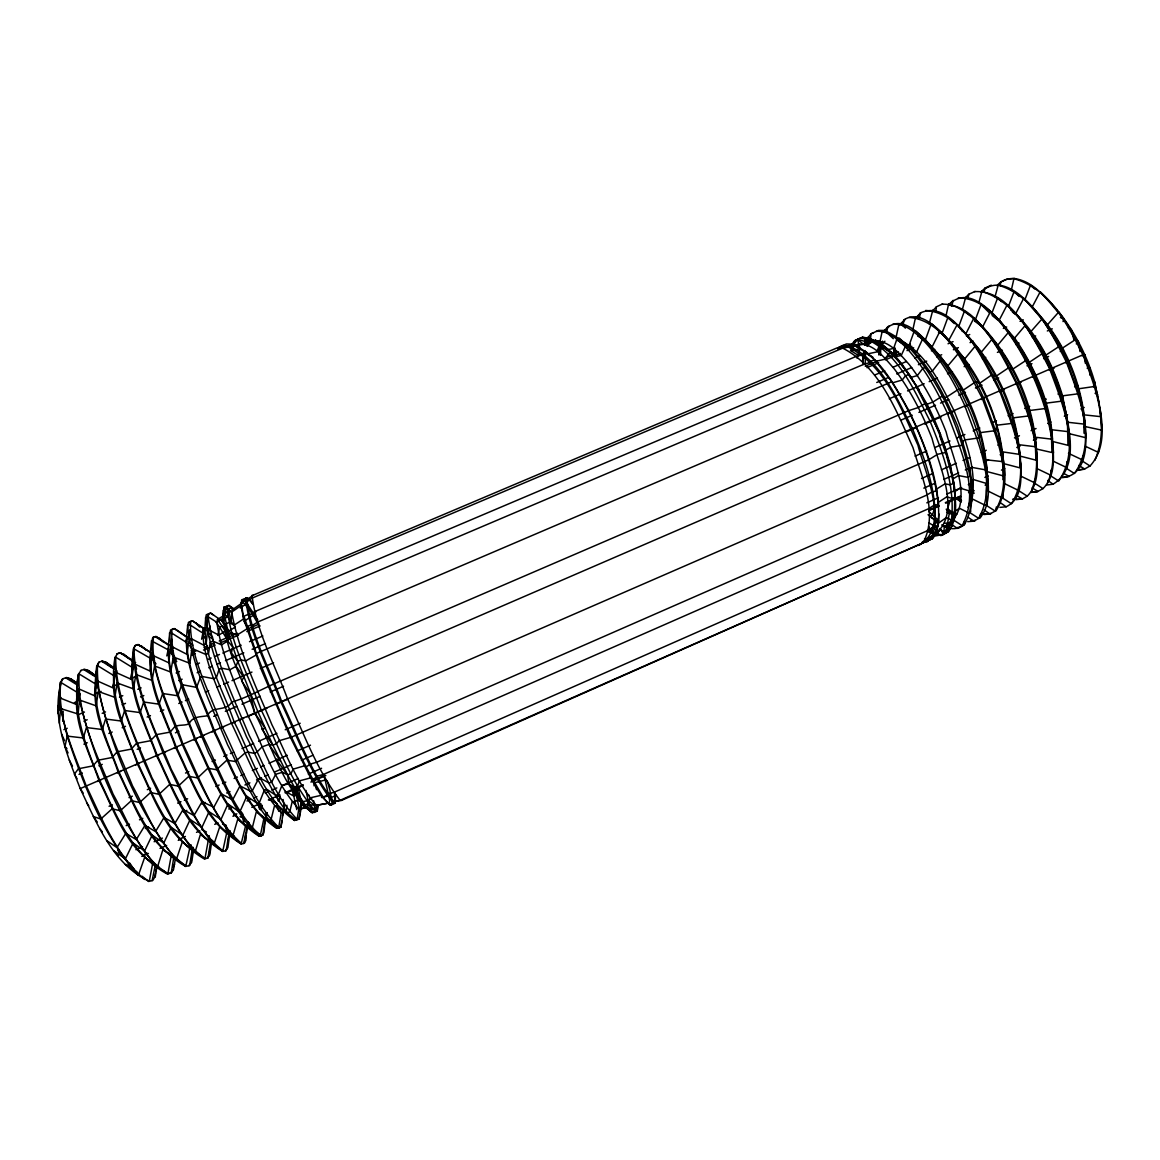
<?xml version="1.0" encoding="UTF-8"?>
<svg xmlns="http://www.w3.org/2000/svg" width="1160" height="1160" viewBox="0 0 1160 1160"><rect width="100%" height="100%" fill="white"/><g stroke="black" fill="none" stroke-linecap="round" stroke-linejoin="round"><path stroke-width="1.5" d="M170.65 629.808C161.544 667.696 182.99 704.077 195.271 738.731C212.425 773.14 224.764 814.523 258.985 836.128L262.696 835.229L263.987 832.372L265.234 820.163M1004.27 474.179C1002.892 422.211 980.331 369.025 941.905 333.688L938.455 332.195M1019.799 466.857L1020.524 456.199L1037.257 460.491C1035.851 423.835 1024.135 388.078 1005.169 356.801C988.914 336.095 971.949 303.5 941.978 304.181M1020.409 466.566C1019.698 415.425 997.44 363.007 959.726 328.236M156.585 866.911L155.251 877.119M924.534 538.733L928.13 538.544C965.7 519.854 939.383 467.741 932.089 438.582C922.403 413.757 910.223 389.731 893.968 368.517C884.616 358.048 874.147 343.592 858.588 343.954L853.963 346.13L842.682 348.145L836.998 347.927L253.417 595.095L248.298 598.633L247.051 597.777L243.223 599.401L242.948 602.374L233.74 608.768L228.926 605.447L224.011 607.231C220.327 644.337 243.469 678.6 254.678 712.805C272.339 746.286 282.271 787.567 312.185 812.638L317.231 811.13L317.68 805.243M862.996 364.53L863.765 350.581M996.28 507.022L996.222 510.516L989.93 513.996L983.825 514.533M980.417 514.17L980.36 517.534L973.631 521.188L967.687 521.652M865.23 363.573L865.433 353.133L863.185 354.09L862.59 361.702L865.128 350.537M1035.894 459.273L1035.053 437.189L1052.41 439.234C1049.524 407.551 1038.098 377.058 1021.771 349.899C1005.894 328.628 987.827 297.989 958.261 297.902M1036.504 458.983C1036.808 406.247 1011.897 354.09 973.907 318.014L966.005 333.514L961.611 330.6M964.511 521.043L964.438 524.566C958.102 530.048 948.735 529.859 942.036 525.117M267.25 812.638L266.075 817.916L279.009 828.022L280.923 827.167L282.01 820.976M266.481 815.857L266.568 812.913M171.926 639.32L170.578 646.424L173.478 647.875L155.918 636.376L152.772 637.449C142.984 675.323 163.676 712.254 176.233 746.982C193.155 781.695 206.509 822.672 241.106 843.958L244.426 843.247L245.92 840.304L246.268 834.982M878.917 354.308L879.759 343.795M1051.931 451.718L1051.293 429.708L1068.737 431.709C1065.648 400.272 1054.759 369.895 1038.302 343.026C1022.337 322.349 1004.661 289.782 974.487 291.653M880.527 355.351L880.817 346.608L879.135 347.318L878.743 352.742M1052.7 446.266C1052.54 407.435 1036.46 369.953 1014.797 338.299C1000.543 323.046 973.153 281.459 949.083 304.312M1067.925 444.178L1067.49 422.24L1085.006 424.197C1080.888 386.004 1066.417 348.696 1042.188 318.754C1029.486 301.948 1002.544 271.614 981.07 291.943M1068.752 438.741L1068.955 433.608L1085.89 437.74C1085.006 389.774 1066.46 341.142 1032.037 307.284L1040.245 291.74C1065.982 315.998 1084.672 347.449 1094.504 381.379C1099.709 408.175 1110.874 443.149 1090.037 465.972L1081.439 460.476M1089.791 375.013L1090.124 367.908L1087.152 368.227M1084.034 433.245L1083.629 414.801L1101.217 416.701L1099.651 407.015L1102 430.2L1084.397 426.401C1088.007 444.642 1086.093 476.252 1061.908 477.615M1084.731 431.245L1085.006 426.126M77.836 689.808C71.558 720.65 89.233 751.753 98.934 780.462C113.665 809.071 124.671 844.828 152.728 863.069L149.292 881.208C112.825 864.577 96.57 822.658 80.214 788.597C67.048 754.623 49.938 715.198 62.35 678.991L66.424 677.498L70.775 678.817L77.807 683.733M58.131 713.762L60.059 682.718L63.046 678.673M837.998 349.102L838.187 347.71L842.856 345.448L854.166 345.999L869.898 343.142L874.51 341.025C889.662 340.518 900.087 354.38 909.237 364.559C925.028 384.888 936.816 408.015 946.125 431.94C952.853 459.287 977.082 507.688 944.269 526.698L943.79 534.383L935.264 535.963M921.736 543.025L927.942 541.372L928.13 538.544L940.803 529.815L945.574 532.889L948.488 531.613C959.624 516.548 954.723 496.103 953.114 478.848C948.271 452.835 938.918 427.851 927.101 404.231C912.064 379.74 894.244 341.417 862.431 337.168L854.673 340.736L850.976 345.375L853.847 344.157L857.573 339.503L868.173 342.185L880.077 341.171L882.18 331.426L884.529 330.44C922.417 347.942 942.268 389.76 957.783 426.416C967.15 456.88 981.07 494.566 964.438 524.566L957.29 528.409L949.46 522.885L944.182 523.305M245.34 838.81L245.587 835.258M880.817 346.608L893.577 353.481L894.505 348.493M299.86 813.102L299.106 819.148L294.495 820.454C262 797.486 251.735 755.522 234.102 721.853C222.517 687.401 199.578 652.37 206.277 614.742L210.743 613.147L221.734 620.716L232.696 636.086M213.643 615.148L210.743 613.147L208.873 613.64L208.104 616.728L205.494 617.83C211.25 659.518 230.594 698.073 246.456 736.658C261.087 765.02 271.832 797.369 294.495 820.454L297.076 819.308L298.83 809.042L307.632 807.534L314.041 812.551L314.781 809.941L307.632 807.534L298.83 809.042C275.065 782.623 263.421 747.33 248.037 715.72C236.103 685.284 221.4 654.979 216.876 622.326L222.778 618.251L223.416 610.247L226.693 608.855L231.695 612.088C238.728 651.5 256.751 688.054 271.947 724.797C285.664 751.999 296.046 782.275 316.39 805.33L329.121 802.995L331.485 804.837L335.298 803.155L334.428 792.236M59.334 723.129L60.552 708.542L59.117 697.624L76.792 704.613L77.502 680.456L78.416 674.279L81.215 670.321M133.356 663.404L131.312 666.826L115.696 657.183C115.681 699.524 136.271 739.007 151.829 777.49C167.141 805.315 178.147 839.753 204.943 858.632L208.235 840.609L211.482 839.985L214.295 842.174M938.904 513.88C938.179 522.406 938.614 531.846 932.481 538.675L341.635 800.356L333.935 801.618C310.401 771.937 297.714 734.976 281.488 701.032C269.091 667.624 250.749 634.665 246.862 598.98L248.298 598.633M279.009 828.022L276.762 828.284C243.005 806.316 231.637 764.585 214.281 730.495C202.261 695.913 180.119 660.112 188.486 622.267L192.502 620.861L204.479 629.097L202.754 629.691C202.884 662.288 220.632 692.781 231.362 723.042C246.311 753.492 257.491 787.93 281.242 812.768L283.2 812.682L280.923 827.167L278.704 827.428C251.401 799.98 238.96 760.859 222.053 726.667C210.134 692.621 189.732 658.097 190.429 621.441L192.502 620.861L207.132 630.736L209.539 629.082L206.886 627.415L208.176 614.22M188.979 637.957L191.719 639.479L188.311 638.261L189.776 629.808M190.269 624.921L190.588 621.673M882.542 341.142L878.903 355.032M866.534 345.622L867.26 338.488L871.116 333.775L878.454 330.397L884.529 330.44L893.302 338.691M928 531.846L931.045 532.803L936.395 532.469L940.89 535.644L945.574 532.889L949.127 527.698L951.446 520.115L954.419 518.81L954.81 491.579L960.059 488.128L969.194 490.897L971.601 489.839L969.586 468.712L971.761 467.364L984.709 469.713L986.508 468.915C982.824 427.721 964.511 388.31 939.731 355.54C926.884 342.214 902.437 308.139 883.499 331.615M938.629 530.135L938.121 534.702L943.79 534.383L948.488 531.613L948.663 524.044C953.07 517.969 956.101 510.255 955.159 502.7M209.539 629.082L209.931 625.878M1000.283 285.577L1000.732 282.01L1006.822 279.197L1014.551 278.501C1037.083 282.156 1049.278 303.383 1063.822 318.608L1063.053 321.581M968.18 297.961L968.629 294.379L975.111 291.406M984.26 291.769L984.695 288.188L991.292 285.171M935.685 312.214L936.381 306.82L942.601 303.935M951.853 305.979L953.143 300.353L949.692 304.079M903.205 325.119L903.872 319.913C916.849 311.141 931.364 322.799 940.716 331.601C959.262 350.465 972.529 373.766 983.491 397.677C995.454 431.636 1017.03 476.282 996.222 510.516L995.077 511.024L985.405 504.788M919.561 317.912L920.184 313.055C943.529 301.992 962.582 330.498 975.299 346.043C997.498 378.45 1013.202 415.57 1019.582 454.387L1003.023 451.936L1003.081 461.665L985.986 459.78C987.276 478.717 993.047 501.236 980.36 517.534L978.619 518.303L969.774 512.589M886.878 331.832L887.516 326.83L889.241 326.105L886.211 329.687M986.957 490.535C990.248 434.826 963.887 373.375 921.098 337.56M209.293 853.89L209.844 849.816M1002.907 479.703C1005.604 424.72 978.533 370.417 940.716 331.601L939.513 332.108L932.045 347.014L915.733 331.122L913.949 331.89L909.179 345.129L906.641 345.665L896.462 339.88M157.224 866.636L155.832 871.812M97.251 680.035L94.888 683.588L79.126 673.96C76.806 716.126 97.657 755.928 113.071 794.107C128.484 821.599 139.809 856.631 167.895 873.668L171.26 872.929L173.493 869.724L175.291 859.284M193.299 851.947L191.675 862.33L188.92 865.766L190.298 863.663M211.497 843.015L209.8 854.963L207.249 858.327L209.119 855.254M230.158 830.836L227.882 847.627L225.518 850.918L227.2 847.902M246.514 833.359L247.268 828.457M247.776 825.21L248.269 821.947M955.057 497.103C955.84 480.704 947.372 465.653 945.908 449.935C929.537 409.639 911.992 366.009 875.22 339.909L895.129 356.86L901.277 355.424L905.264 346.666L907.685 345.637C940.31 381.974 960.408 428.605 969.905 476.195L967.484 477.253L958.435 475.571L953.114 478.848L955.057 497.103L952.041 498.423L946.807 496.813L938.411 502.323L938.484 504.382L933.481 505.557L928.783 508.631L323.292 774.517L317.101 776.17L316.622 777.432L312.606 779.201L310.605 777.896L290.101 736.788L261.667 670.596L243.658 618.875L241.062 605.621L241.7 599.749L243.223 599.401L245.789 601.547L257.839 620.049M318.13 805.315L317.231 811.13L312.185 812.638L302.977 805.17L312.185 812.638L307.632 807.534L308.111 800.516L305.95 790.424M265.785 816.669L266.336 813.189M857.095 358.237L860.024 348.652L857.573 339.503L863.562 344.332L868.173 342.185L862.431 337.168L880.237 344.853L868.361 337.285L865.404 338.531L859.516 338.401L854.673 340.736L853.963 346.13L850.439 350.508M233.929 835.881L229.042 832.894L226.214 850.642L222.691 851.426C188.094 830.473 173.754 790.076 157.151 755.247C144.42 720.635 124.526 683.341 134.778 645.714L138.127 644.554L151.641 653.065M246.95 827.312L243.731 843.523L245.224 840.58M282.532 815.93L284.113 805.895L283.098 799.486M210.511 842.044L207.944 858.052L204.247 858.922C169.331 838.593 154.541 798.268 138.025 763.527C124.99 729.915 108.388 694.477 114.999 657.502L117.435 653.689L120.278 652.761L132.544 660.214M299.787 811.406L301.296 802.053L297.961 787.002L302.949 785.726M173.565 858.661L171.26 872.929L167.185 873.958C131.762 854.906 115.971 814.712 99.659 780.143C86.173 746.707 71.572 711.008 78.416 674.279L79.126 673.96M192.212 849.454L189.631 865.476L185.731 866.433C150.553 846.742 135.27 806.476 118.871 771.82C105.792 737.426 87.507 699.437 98.658 662.302L102.37 660.982L106.386 662.476L114.825 668.348M62.77 721.317L63.176 711.312M155.454 864.316L152.134 880.687M190.98 862.619L191.429 859.879M931.567 517.635L938.164 521.522L932.901 525.234L931.668 532.658L938.121 534.702L932.901 525.234L928.928 522.855M947.459 524.088L949.213 513.706L951.374 512.169L957.29 513.808M229.042 832.894L226.635 833.17C201.086 811.333 190.283 776.635 175.508 747.286C165.532 717.851 147.146 687.169 150.641 655.443L153.482 654.312L138.127 644.554L135.459 645.395L133.226 649.136C133.444 685.27 150.307 719.055 162.791 752.303C177.19 784.319 191.632 817.089 213.817 844.611L219.776 826.674L241.106 843.958L245.688 825.456L247.921 825.253L261.421 835.78M208.93 840.333L222.691 851.426L226.635 833.17L229.738 832.619M171.984 855.283L185.731 866.433L189.776 848.076L193.198 847.394M893.577 353.481L894.766 347.362M894.186 353.235L895.085 348.652M173.347 867.231L174.565 864.185M1093.459 386.715L1094.504 381.379L1098.911 401.969M217.935 635.448L219.661 627.212L215.919 621.934M262.276 805.373L261.232 810.376L259.55 804.068M900.595 342.476L909.484 347.217L910.121 344.157M233.957 609.13L231.637 607.535L228.476 608.884L224.938 614.872L217.486 619.425L216.876 622.326L208.104 616.728C214.035 658.372 233.334 696.885 249.197 735.469C263.798 763.831 274.558 796.122 297.076 819.308L299.106 819.148L301.498 806.62L301.296 802.053L308.111 800.516L311.779 798.471M918.691 545.461C951.534 526.77 924.549 471.961 917.966 445.266C901.712 409.378 885.486 365.849 848.293 347.101L848.598 345.651L852.151 344.143C880.005 356.265 894.809 385.888 909.106 411.002C925.956 446.687 941.847 485.764 938.121 525.987L934.539 527.568L932.379 535.093L928.971 540.226L927.739 539.414L923.288 542.082M201.579 639.203L202.608 634.447L204.464 633.664L202.536 631.04M279.096 801.053L280.14 796.166M864.214 344.129L865.404 338.531C898.594 353.22 914.239 390.369 929.899 420.834C942.674 452.096 955.361 485.779 951.446 520.115L946.342 517.548L938.063 523.45L935.917 530.83L932.553 535.876L932.481 538.675L928.971 540.226M68.078 752.97L64.96 746.562L67.236 736.107L60.552 708.542L78.155 714.024L79.445 699.987L77.836 689.083L78.546 688.764L95.381 696.13L96.512 680.572L96.004 672.002L96.729 665.884L99.354 661.997M297.961 787.002L296.22 794.991L299.28 808.52M896.26 336.473L898.898 324.351L900.653 323.611L905.423 328.135M912.731 330.296L915.573 317.289L916.734 316.81L919.213 319.16M929.218 323.799L932.829 310.068M313.983 785.798L314.664 782.739L313.591 779.303M946.009 315.752L948.634 303.949L951.794 306.153M166.808 655.937L168.345 649.049M962.394 309.415L965.657 297.38M978.721 303.094L981.998 291.073M154.875 876.003L155.512 873.219M995.005 296.786L998.296 284.78M1011.244 290.493L1013.927 278.733C1049.104 288.057 1067.649 324.771 1082.874 354.829C1095.707 387.382 1110.004 426.242 1094.851 460.317M130.399 678.745L132.834 668.32M112.882 686.735L114.144 681.5M97.034 687.75L97.889 684.24M78.344 700.263L79.982 693.665M187.137 638.624L185.585 641.857L170.781 632.519L169.476 633.07C172.927 675.279 192.908 714.313 208.684 753.043C223.692 781.274 234.465 814.61 258.985 836.128L262.696 835.229L265.379 818.191L263.305 818.337C239.206 794.702 228.288 760.568 213.556 730.814C203.188 701.133 185.411 670.944 186.456 638.942M934.83 507.5L932.321 515.258L930.103 516.229M968.049 507.427L970.282 500.497L971.312 491.593L971.094 480.907L973.24 479.5L986.29 483.387L988.088 482.589C982.012 429.867 959.798 378.146 924.215 338.604L922.417 339.373L916.661 351.857L914.138 352.451L899.319 338.096L896.927 339.111L893.62 348.406L887.414 349.711L882.861 345.071L879.86 346.347L877.975 351.697L868.057 353.786L852.151 344.143L846.38 343.954L838.187 347.71M971.514 501.729C977.909 470.699 965.395 439.234 954.086 410.771C940.774 384.25 926.681 353.495 899.043 339.387M950.272 500.192L947.532 508.559L953.998 513.793M158.934 867.245L144.725 857.226L138.33 875.409C103.385 836.027 83.68 785.465 67.236 736.107L83.346 737.977L86.406 727.552L102.341 729.51L105.546 719.011L121.278 721.041L124.642 710.5L140.172 712.602L143.695 702.003L159.036 704.178L162.704 693.52L177.843 695.783L181.554 685.415L182.917 684.835L196.62 687.387L200.346 677.382L202.391 676.512L213.933 678.745L216.529 677.28L219.095 669.363L221.821 668.203L229.811 669.813L236.132 666.26L237.771 661.374L228.665 634.389L223.416 610.247M168.577 647.178C166.286 679.064 184.382 709.485 194.546 739.05C209.307 768.602 220.154 803.01 244.992 825.731M941.905 333.688L947.836 317.55L954.332 323.625M851.324 350.958L853.847 344.157L860.024 348.652L851.324 350.958L857.603 354.974M958.479 327.178L964.467 311.025L968.586 314.577M975.009 320.682L981.07 304.529L989.712 313.185M991.481 314.2L997.6 298.048L1001.631 301.629M1008.518 306.138L1014.087 291.595L1019.19 296.452M864.606 345.332L867.26 338.488M1024.904 299.7L1030.53 285.157L1034.604 288.898M1031.588 490.651C1044.739 455.286 1029.297 416.701 1016.378 383.482C1000.79 353.017 983.433 315.607 948.634 303.949M286.07 812.087L286.926 805.272M153.453 637.13C149.596 673.612 171.346 709.731 182.787 743.633C199.969 777.736 212.381 818.061 241.802 843.683M877.148 350.914L879.628 344.825L882.296 341.692M1047.48 483.038C1058.036 459.476 1051.163 432.593 1045.102 408.755C1035.314 377.072 1020.539 346.55 999.079 321.102M115.333 671.712L113.129 675.192L97.44 665.564C96.251 707.817 116.986 747.461 132.472 785.784C147.842 813.45 158.993 848.178 186.441 866.143M974.371 320.928L982.592 326.931L990.567 311.416L999.122 320.363L1007.184 304.833L1022.859 322.06M1047.683 480.399L1053.062 484.213C1081.613 466.566 1067.302 422.661 1062.589 395.836C1053.193 365.603 1038.678 335.979 1015.609 313.809L1023.743 298.279L1047.19 325.061L1058.775 311.982C1075.247 334.341 1087.283 359.788 1095.127 386.396L1078.264 388.832L1085.006 424.197M222.778 618.251L223.981 615.829L223.3 623.558L225.736 623.935L229.071 622.514L234.073 625.182L243.658 618.875L241.294 602.678L245.21 601.01L246.514 601.851L251.706 598.27L842.682 348.145C880.193 367.314 896.506 411.322 912.978 447.629C921.721 477.267 938.658 512.966 923.142 542.808L340.083 800.313L333.935 801.618L333.674 803.14L329.817 804.852L320.957 795.368L310.605 777.896L299.469 780.868L297.613 785.784L294.263 787.263L288.869 783.696L281.865 785.566L278.545 794.165L275.863 795.339L267.148 789.496L264.277 790.264L259.419 802.56L257.404 803.445L246.79 796.181L240.236 810.985L238.902 811.565L227.954 803.952L221.024 819.38L209.075 811.739L201.985 827.239L190.153 819.54L182.903 835.128L171.172 827.356L163.778 843.015L152.163 835.185L144.608 850.933L133.11 843.044L125.396 858.879L113.564 850.585L118.32 855.63M96.555 680.354C89.61 711.486 108.619 743.082 118.131 772.139C132.893 800.922 143.797 836.433 171.274 855.558L167.895 873.668L161.69 869.492M247.921 825.253L249.182 822.861M247.239 825.529L248.501 823.151M79.126 688.387L76.618 691.998L60.755 682.385C56.985 718.214 74.081 752.637 86.072 785.523C101.848 818.568 116.101 855.224 144.666 879.468M58.942 700.828L60.9 697.493M171.303 872.146L172.797 870M978.619 518.303C998.542 483.792 976.763 439.669 964.859 405.724C953.911 381.799 940.76 358.454 922.417 339.373C914.268 331.919 904.597 323.002 892.678 324.365M154.555 877.409L152.844 880.396L148.582 881.498L142.071 876.206M995.077 511.024C1015.827 476.774 994.251 432.158 982.273 398.199C966.512 369.344 946.85 320.638 909.193 317.39M1001.413 497.277L1011.462 503.745C1032.98 469.757 1011.636 424.676 999.601 390.717C983.868 361.76 963.641 312.997 925.665 310.459M1000.732 502.962L1006.14 506.789C1024.454 498.032 1021.163 473.251 1019.901 456.489M839.884 348.522L841.667 346.231L843.885 348L848.511 345.81M1017.218 489.694L1027.253 496.147C1039.49 483.966 1037.692 464.711 1036.112 448.935L1053.526 452.878C1050.162 404.753 1030.051 358.106 999.717 320.841M1034.415 483.053L1043.014 488.577C1055.353 476.513 1054.164 457.2 1052.251 441.395L1069.114 445.585L1068.955 433.608M1050.133 475.513L1058.732 481.023C1081.729 447.702 1062.183 403.1 1049.742 369.112C1034.343 338.865 1016.392 301.76 981.374 291.305M867.231 346.347L869.898 343.142L871.116 333.775L873.422 332.789M1065.808 467.988L1074.407 473.483C1097.926 440.583 1078.829 395.792 1066.344 361.949C1051.018 331.803 1032.777 294.901 997.672 285.012M884.906 341.214L882.238 344.317L879.628 344.825L873.871 340.649M899.696 324.757L905.017 319.435L900.827 324.278M916.937 316.724L920.808 312.823L916.472 317.724M933.032 310.517L936.381 306.82M1076.277 343.882L1078.38 341.606L1076.016 339.227L1061.893 348.464L1059.442 346.231L1042.188 318.754L1030.704 331.803L1024.918 325.8L1014.173 338.56L1008.229 332.615L997.586 345.346L982.998 327.555M965.091 298.12L969.253 294.147L965.7 297.888M981.679 291.711L985.318 287.955M997.005 285.795C1001.022 280.372 1008.011 278.197 1014.551 278.501M954.216 511.937L959.407 508.239L968.324 512.676L970.688 511.632L970.282 500.497L972.413 498.974L985.144 505.267L986.913 504.484L986.333 490.825L987.348 471.671L1003.356 475.89L1004.545 475.368L1004.27 463.783L1020.945 468.118C1018.611 414.584 995.28 362.282 957.188 324.64L948.735 340.387L932.104 324.176L930.914 324.684L925.274 340.228L917.69 336.037M204.464 630.895L202.029 632.577L189.471 624.602L187.514 625.443C192.111 667.406 211.787 706.179 227.606 744.836C242.425 773.14 253.17 805.968 276.762 828.284L278.704 827.428L281.242 812.768L284.127 812.159M240.207 608.029L245.442 604.433L245.789 601.547L249.574 599.952L253.344 604.128M944.269 526.698L953.839 520.231L962.118 525.582C981.201 490.839 959.247 447.195 947.401 413.264C936.468 389.325 923.404 365.951 905.264 346.666C897.289 339.242 887.908 330.194 876.119 331.383M80.214 788.597L1083.513 354.554L1084.702 354.525L1085.296 363.196M945.908 449.935L951.388 447.078L962.336 445.179L962.843 441.075L965.091 439.901L979.098 437.885L980.214 432.622L995.831 430.607L996.803 425.212L1012.506 423.327L1013.332 417.832L1029.152 415.889L1029.804 410.48L1045.726 408.479L1046.218 403.143L1062.255 401.084L1062.589 395.836L1078.713 393.733L1066.968 361.688L1059.442 346.231L1045.421 355.424L1042.811 353.278L1025.556 325.539M1082.12 355.844L1084.702 354.525M1027.253 496.147L1021.83 499.25L1012.607 499.25M1043.014 488.577L1037.46 491.724L1030.979 492.463M1090.037 465.972L1084.136 469.263L1077.321 470.221M1006.14 506.789L999.891 507.384M1053.062 484.213L1046.465 485.039M1084.716 468.988L1078.771 465.464M839.535 348.363L842.624 346.898L848.293 347.101M150.147 658.169L133.922 648.817C135.053 691.2 155.498 730.582 171.158 769.211C186.398 797.21 197.301 831.329 223.401 851.15M168.229 649.846L151.394 640.798C152.656 676.962 169.432 710.63 182.047 743.952C196.475 776.098 210.888 808.926 232.58 836.955L237.713 819.366L250.835 828.965L252.155 828.385L256.317 811.797L269.004 820.961L270.976 820.091L274.442 805.997L277.341 805.33L296.554 820.265M65.728 677.817L78.257 685.589M116.74 653.993L120.278 652.761L133.516 661.823M115.696 657.183L114.999 657.502C114.188 693.593 131.138 727.509 143.492 760.656C157.876 792.556 172.347 825.267 195.025 852.281L200.361 834.577L207.77 839.695M67.193 678.252L70.775 678.817L75.98 682.5M114.159 669.044L101.688 661.301L106.386 662.476L111.273 666.362M133.647 664.854L136.344 667.29M287.114 812.986L289.754 811.812L292.132 801.952L299.149 800.342L305.181 805.011L309.212 810.13L299.149 800.342M305.181 805.011L300.164 797.34L294.408 793.135L305.181 805.011L308.473 803.561L309.807 797.92L320.957 795.368L329.817 804.852L331.485 804.837L332.036 802.314L329.918 790.337L327.352 781.303L325.177 780.057L323.727 775.547M947.169 525.828L944.921 526.814L942.21 524.697M135.894 849.729L142.52 846.829M154.135 841.725L162.415 838.1M228.752 809.013L232.058 807.548M246.978 801.009L250.299 799.559M253.619 798.094L256.94 796.644M265.219 793.005L268.54 791.555M271.861 790.105L276.834 787.915M281.808 785.74L298.381 778.462M308.342 774.097L321.595 768.283M926.826 502.846L938.426 497.756M946.719 494.116L961.64 487.577M968.281 484.662L973.255 482.488M984.855 477.398L988.175 475.948M1001.442 470.119L1004.748 468.669M143.912 854.644L147.233 853.194M178.756 839.347L185.397 836.433M233.523 815.291L236.829 813.841M251.763 807.273L260.058 803.634M268.366 799.994L279.981 794.89M284.954 792.701L303.195 784.682M311.504 781.042L324.771 775.213M928.725 509.95L938.672 505.572M945.313 502.657L960.248 496.103M968.542 492.463L973.515 490.274M985.13 485.17L988.451 483.72M141.781 856.385L148.422 853.47M160.022 848.366L166.649 845.452M178.263 840.362L181.583 838.897M196.504 832.343L199.81 830.893M214.731 824.339L218.051 822.875M232.971 816.321L236.292 814.871M257.839 805.403L261.16 803.938M269.454 800.298L272.774 798.848M276.08 797.384L279.4 795.934M286.027 793.019L302.615 785.74M310.909 782.087L325.829 775.533M929.348 510.429L939.295 506.05M945.922 503.15L960.842 496.582M969.136 492.942L974.11 490.767M126.194 825.601L129.514 824.151M139.475 819.801L142.796 818.351M177.668 803.14L180.989 801.69M184.309 800.24L187.63 798.79M215.847 786.465L219.167 785.015M222.488 783.565L225.808 782.115M234.117 778.505L237.438 777.055M240.758 775.605L244.079 774.155M252.373 770.53L257.361 768.355M260.681 766.905L264.001 765.455M268.975 763.28L287.245 755.305M297.207 750.969L310.488 745.169M921.489 478.514L933.118 473.439M941.413 469.814L956.362 463.289M963.003 460.389L969.644 457.504M981.259 452.429L986.246 450.254M997.861 445.179L1001.182 443.729M1014.463 437.929L1019.452 435.754M1031.066 430.693L1036.054 428.518M1047.668 423.443L1050.989 421.993M1064.285 416.193L1067.606 414.743M1080.888 408.943L1084.208 407.493M145.319 828.544L148.639 827.094M183.498 811.855L186.818 810.405M201.768 803.88L205.088 802.415M226.664 792.99L229.985 791.54M244.919 785.001L249.893 782.826M256.534 779.926L261.522 777.736M264.842 776.286L268.163 774.837M274.804 771.937L291.392 764.672M301.353 760.322L312.968 755.247M923.809 488.128L935.438 483.053M943.732 479.428L958.667 472.888M965.308 469.988L971.949 467.088M983.564 461.999L988.552 459.824M1000.166 454.749L1003.487 453.299M1016.769 447.485L1020.089 446.034M1033.371 440.235L1036.692 438.77M109.069 806.272L112.389 804.822M129.006 797.602L132.327 796.166M147.291 789.67L150.612 788.22M185.513 773.053L188.833 771.617M212.091 761.511L215.426 760.061M223.735 756.451L227.055 755.015M230.376 753.565L233.696 752.13M242.005 748.519L253.649 743.458M258.622 741.298L276.906 733.352M285.215 729.741L300.179 723.245M915.052 456.141L926.695 451.095M935.004 447.485L949.953 440.988M956.594 438.103L964.917 434.492M973.226 430.882L979.866 427.997M991.495 422.936L996.484 420.775M1008.112 415.715L1013.101 413.554M1024.729 408.494L1029.717 406.334M1043.014 400.562L1046.334 399.113M1057.978 394.066L1061.298 392.616M1074.595 386.846L1077.915 385.396M268.888 744.43L272.919 745.198L276.341 743.705L279.226 740.703L291.61 737.064L928.653 459.838L937.584 454.299L945.516 452.501L939.774 436.015L940.557 434.565L917.082 388.339L919.402 390.137L908.454 374.593L905.38 375.912L902.277 379.987L892.736 382.786L874.481 359.76L870.827 361.311L870.246 362.616L864.765 363.892L257.752 622.021L252.344 625.428L251.082 624.863L247.051 626.574L246.66 629.024L236.93 635.158L232.029 632.968L228.665 634.389L227.65 641.016L232.71 646.976L231.42 652.804L237.771 661.374L257.694 711.268L272.919 745.198L287.637 774.981L300.164 797.34L288.869 783.696L287.637 774.981L275.921 759.017L280.459 760.844L268.888 744.43L262.058 746.88L256.911 752.159L254.17 753.347L247.732 752.042L244.919 753.058L235.379 761.54L226.867 760.163L216.529 769.732L207.843 768.224L197.577 777.954L188.79 776.301L178.306 786.132L169.679 784.407L159.007 794.324L150.539 792.512L139.649 802.532L131.356 800.646L120.263 810.753L112.128 808.795L100.819 819.004L93.293 816.553L97.281 822.019M97.44 781.463L100.76 780.028M117.377 772.85L120.698 771.414M135.647 764.947L138.968 763.512M155.585 756.335L158.905 754.899M162.226 753.463L165.547 752.028M173.855 748.446L177.175 747.011M193.792 739.833L197.113 738.398M200.433 736.962L203.754 735.527M212.062 731.931L215.383 730.495M220.371 728.35L223.692 726.914M232 723.318L235.32 721.883M238.641 720.447L243.629 718.286M246.95 716.851L266.887 708.238M275.181 704.657L288.477 698.914M906.424 431.868L916.385 427.561M924.694 423.98L941.296 416.802M947.952 413.932L954.593 411.06M964.555 406.754L969.542 404.593M981.171 399.562L984.492 398.126M999.441 391.674L1004.43 389.513M1016.058 384.497L1021.032 382.336M1032.661 377.319L1035.982 375.884M1049.278 370.142L1054.266 367.981M1065.895 362.964L1069.216 361.529M78.981 774.416L82.302 772.981M98.934 765.803L102.269 764.367M137.184 749.316L140.519 747.881M175.435 732.83L178.77 731.394M213.701 716.343L217.021 714.908M225.344 711.327L236.974 706.309M241.976 704.163L260.26 696.275M270.251 691.969L283.548 686.241M900.595 420.283L912.238 415.265M918.894 412.395L935.526 405.232M940.513 403.086L948.822 399.504M958.812 395.197L965.454 392.326M975.444 388.034L982.085 385.163M993.729 380.147L998.716 377.986M1026.991 365.806L1031.979 363.66M1043.623 358.643L1048.626 356.482M1060.255 351.465L1063.59 350.03M83.911 744.169L87.232 742.748M108.866 733.468L112.187 732.033M122.177 727.755L125.497 726.334M147.131 717.054L150.466 715.618M160.442 711.341L163.778 709.92M178.756 703.496L182.076 702.061M185.411 700.64L188.732 699.204M205.378 692.071L208.698 690.649M217.021 687.082L220.342 685.647M223.677 684.226L228.665 682.08M232 680.659L251.966 672.089M260.275 668.523L273.601 662.809M889.241 398.764L900.899 393.776M907.555 390.92L924.187 383.786M929.174 381.64L937.497 378.073M947.488 373.796L952.476 371.649M964.119 366.661L969.122 364.515M982.433 358.802L985.754 357.381M997.397 352.379L1002.399 350.248M1015.711 344.535L1019.031 343.099M1032.342 337.4L1035.677 335.965M1047.32 330.977L1052.309 328.831M77.778 714.908L84.448 712.066M119.465 697.131L122.8 695.71M137.793 689.315L141.129 687.894M176.146 672.96L179.481 671.538M196.156 664.433L199.491 663.012M207.829 659.446L211.163 658.024M214.499 656.603L219.487 654.472M222.821 653.051L241.164 645.236M249.501 641.683L262.841 635.985M874.698 375.042L884.703 370.779M893.04 367.227L906.38 361.529M914.718 357.976L919.706 355.844M931.379 350.871L934.713 349.45M948.053 343.751L953.056 341.62M966.396 335.936L969.731 334.515M63.887 729.698L67.222 728.262M83.882 721.158L87.203 719.736M102.196 713.327L105.531 711.907M122.191 704.787L125.512 703.366M140.505 696.957L143.84 695.536M178.814 680.601L182.149 679.18M197.142 672.771L200.477 671.35M208.8 667.798L212.135 666.362M217.137 664.23L220.458 662.809M225.46 660.678L243.788 652.848M252.112 649.296L265.437 643.597M876.757 382.481L888.415 377.493M896.738 373.94L911.731 367.531M918.386 364.689L926.724 361.137M936.714 356.86L941.717 354.728M953.375 349.755L958.363 347.623M970.035 342.635L973.356 341.214M1003.342 328.411L1006.677 326.989M1020.003 321.291L1023.337 319.87M237.771 661.374L241.179 659.924L245.717 660.881L255.78 655.226L256.418 653.413L243.977 616.192L247.964 614.495L249.255 615.191L254.591 611.683L856.732 356.163L862.257 355.004L862.75 353.611L866.375 352.075L875.988 361.296L885.805 359.02L888.067 353.974L891.097 352.698L903.176 366.125L899.711 362.616L911.354 377.319L917.328 375.564L922.78 368.459L925.231 367.415L929.827 371.911L932.278 371.185L940.136 361.05L941.963 360.267L948.111 365.574L958.638 353.133L964.873 358.715L975.299 346.043L981.563 351.886L992.105 339.184C1014.347 371.258 1029.935 408.189 1036.025 446.803L1018.741 444.686L1019.582 454.387M186.745 641.175L185.513 641.712L187.398 644.539M256.099 611.74L253.634 612.799L253.112 615.365L258.056 623.862M74.37 702.67L77.706 701.249M94.351 694.173L101.007 691.331M112.665 686.372L119.321 683.544M130.978 678.586L137.634 675.758M172.608 660.881L175.928 659.46M192.589 652.37L195.91 650.963M204.247 647.41L207.567 646.004M210.902 644.583L214.237 643.162M219.225 641.045L237.539 633.244M247.53 628.995L259.188 624.036M865.259 366.197L876.916 361.238M885.239 357.686L898.551 352.017M906.873 348.478L911.876 346.361M173.463 662.838L176.799 661.417M191.806 655.023L195.141 653.602M203.479 650.064L215.151 645.09M220.154 642.959L238.481 635.158M246.819 631.605L260.159 625.936M866.984 367.647L878.657 362.688M885.327 359.846L900.334 353.466M907.004 350.625L913.674 347.782M172.941 629.126L174.218 628.589L177.524 630.446L191.052 639.798M222.502 823.948L226.171 825.253L227.287 831.56M242.469 813.29L243.673 818.061L240.033 816.741M191.893 857.124L192.43 852.281M227.737 842.537L228.186 839.245M264.001 818.046L260.275 835.562C231.899 809.013 219.487 769.297 202.435 735.15C190.689 701.032 169.737 666.014 171.941 629.257L174.218 628.589L186.89 637.289M204.943 858.632L182.338 841.913L176.175 859.966C135.821 808.085 109.693 744.749 96.512 680.572L113.216 687.981L115.144 672.089L131.718 679.528L133.733 663.621L150.176 671.103L152.279 655.168L168.577 662.693L170.723 647.28L172.057 646.714L186.948 654.312L189.109 639.479L191.11 638.624L203.71 645.134L206.19 643.495L207.451 631.692L210.119 630.562L218.892 635.158L224.924 631.185L225.736 623.935L227.65 641.016L221.517 644.873L212.918 641.088L210.221 642.234L208.655 652.993L206.132 654.588L193.749 649.237L191.733 650.093L189.892 663.317L174.522 657.415L173.174 657.981L170.679 672.032L154.57 665.956L152.119 680.456L135.85 674.438L133.516 688.909L117.102 682.936L114.869 697.363L98.296 691.447L96.178 705.846L79.445 699.987C94.235 759.8 117.827 819.743 157.281 867.68L162.835 849.845L170.723 854.702M117.102 671.06L114.637 672.032C108.808 703.38 127.644 734.657 137.3 763.845C152.076 792.802 162.907 828.037 189.776 848.076M135.662 662.519L132.66 663.723C127.991 695.275 146.609 726.247 156.426 755.552C171.201 784.711 182.004 819.67 208.235 840.609M80.533 670.639L84.419 669.233L88.609 670.639L97.049 676.526M205.175 628.01L206.886 627.415M233.74 608.768L232.188 609.188L231.695 612.088L241.062 605.621L241.454 602.736L242.948 602.374L248.863 608.826L253.112 615.365L243.977 621.325L248.893 629.604M321.494 797.514L329.193 795.789L331.499 797.428L335.24 795.774L335.472 794.383L335.298 803.155L333.674 803.14C309.807 773.154 296.989 735.73 280.575 701.379C268.032 667.58 249.429 634.215 245.587 598.111L247.051 597.777L250.777 600.779M253.417 595.095L252.01 595.399C256.389 631.417 274.76 664.665 287.375 698.436C303.731 732.801 316.622 770.052 340.083 800.313L341.635 800.356M1077.901 469.945L1083.019 469.22M1062.502 477.34L1069.201 476.455L1064.59 473.875M954.419 518.81L952.027 519.1L952.07 526.393L948.663 524.044L943.79 534.383L939.933 528.539M1031.573 492.188L1038.055 491.434L1032.066 487.911M1016.044 499.641L1022.424 498.959L1016.421 495.421M970.877 520.782L975.342 520.434L973.631 521.188L968.063 517.259M956.681 527.597L959.581 527.394M922.446 541.633L927.942 541.372M981.505 513.111L984.956 514.025L991.06 513.488L989.93 513.996L984.13 509.892M955.144 515.374L946.618 512.227M1060.428 317.608L1063.822 318.608M932.901 525.234L937.454 526.625M125.324 864.476L136.865 871.972M848.598 345.651C881.368 360.963 896.694 397.967 912.34 428.417C925.114 459.679 937.904 493.203 934.539 527.568L933.22 526.901L928.594 530.192L333.674 792.454L327.468 793.875L327.135 795.339L323.19 797.08C295.786 751.825 275.645 702.568 256.418 653.413L891.634 381.785C915.24 418.847 932.915 460.563 938.484 504.382M119.596 653.065L124.12 654.341L128.847 658.329M137.446 644.873L141.796 646.236L146.363 650.311M1085.847 446.498L1098.433 452.414L1098.766 448.818M1095.054 393.284L1097.708 394.53M1068.418 453.299L1082.57 459.983L1082.904 456.098M1052.54 460.853L1066.649 467.567L1066.881 461.868M1036.605 468.423L1050.685 475.179L1050.974 470.061M1020.611 476.021L1034.662 482.807L1035.097 479.283M1004.589 483.647L1018.611 490.462L1019.045 486.924M988.451 491.26L1001.921 497.872L1003.081 497.35L1002.834 492.043M201.869 829.588L206.436 831.966M922.287 339.344L925.361 340.982M865.433 353.133L872.813 357.135M961.307 501.961L955.999 498.409M1068.331 327.86L1071.361 329.527L1073.942 339.851M269.265 799.284L276.906 803.474L278.675 811.217M285.345 791.381L293.77 796.064L296.786 809.622M946.197 509.24L955.478 515.417M927.434 530.077L931.668 532.658L928.58 526.147M59.363 707.121L62.075 708.818M208.916 636.507L213.368 639.348M306.834 793.832L309.299 795.427M189.776 643.148L192.821 645.105M170.404 649.658L173.202 651.471M151.684 656.633L154.469 658.46M96.237 677.309L83.737 669.552L88.609 670.639L93.656 674.424M169.113 645.424L155.251 636.695L159.428 638.145L163.821 642.336M106.981 840.754L116.943 847.612L125.831 833.359L136.271 839.564L144.971 825.398L155.541 831.546L164.067 817.466L174.768 823.542L183.12 809.535L193.966 815.553L202.13 801.633L213.832 807.273L221.096 793.759L231.855 799.414L233.204 798.819L240.018 785.885L250.502 791.251L252.532 790.366L258.202 779.404L261.072 778.563L269.091 783.102L271.802 781.927L275.688 774.271L282.649 772.227L287.637 774.981L291.015 773.503L293.19 769.123L304.254 765.876L306.124 766.89L310.72 763.99L316.883 762.178L926.796 495.073L931.553 492.144L936.555 490.796L936.526 489.071L945.038 483.836L950.214 484.822L953.259 483.488L950.127 464.841L945.516 452.501M219.124 618.918L221.734 620.716L227.519 616.743L228.476 608.884L225.721 606.796L224.938 614.872L227.519 616.743L235.233 627.024L229.433 630.793L222.14 626.154L217.486 619.556M308.111 800.516L314.418 804.953L314.781 809.941L308.386 805.141L314.418 804.953L313.577 800.661M70.093 679.122L75.299 682.805M90.451 672.843L92.974 674.728M971.457 491.1L974.212 493.217M124.816 857.269L118.712 851.846M1010.476 309.778L1015.609 313.809M1012.419 312.04L1014.971 314.07M956.594 498.118L959.32 500.279M105.705 662.795L110.606 666.666M994.033 316.26L999.122 320.363M992.134 315.476L998.499 320.61M947.169 510.342L953.621 515.577M956.405 498.104L960.306 501.309M977.532 322.77L982.592 326.931M938.687 520.535L928.942 511.72M928.058 514.721L937.73 522.58M868.361 337.285L873.77 342.345M908.454 374.593L911.354 377.319M958.073 497.248L961.538 500.728M956.986 497.727L960.451 501.207M64.96 746.562L66.947 748.577M126.643 864.476L130.21 868.26M117.624 850.207L134.27 869.84L129.717 863.055M195.605 622.789L199.636 627.111M207.132 630.736L212.73 637.42M100.166 829.313L102.341 831.807M233.464 609.768L228.926 605.447L227.244 605.868C229.579 642.205 248.805 675.903 261.116 709.789C277.719 744.067 290.363 782.043 315.404 811.217L316.39 805.33L329.121 802.995L329.701 800.545L325.177 780.057L314.664 782.739L316.549 789.684M249.574 599.952L253.039 604.49M86.579 802.851L88.725 805.692M134.661 666.217L136.691 668.972M152.685 658.024L154.657 660.808M153.018 659.721L155.991 663.883M236.132 666.26L243.745 677.193L241.686 681.036L250.444 693.999L254.678 712.805L265.263 728.509L261.739 728.871L272.919 745.198M171.26 653.268L175.987 660.417M170.955 651.558L174.826 657.198M189.573 645.438L194.169 652.63M81.2 790.09L83.186 793.092M202.608 634.447L206.277 640.16M227.476 634.766L222.14 626.154L219.661 627.212L226.707 638.783M191.182 650.209L192.951 653.152M77.082 778.766L74.385 774.169L78.416 768.761L93.003 765.876L97.788 760.279L112.157 757.494L117.116 751.825L131.268 749.128L136.401 743.386L150.35 740.776L156.382 734.642L170.114 732.12L174.856 726.551C179.249 724.434 184.701 725.913 189.094 723.811C192.43 716.285 200.492 716.909 207.321 715.822C212.149 705.251 226.432 712.023 231.637 702.09C248.631 697.247 263.537 687.996 280.125 681.225L908.425 410.727L918.343 407.522L925.346 403.448L927.101 404.231L932.872 402.056L942.21 396.184L944.965 397.503L947.314 396.618L959.044 388.934L962.902 390.354L975.821 381.712L979.649 383.264L991.931 374.796L995.701 376.478L1008.736 367.676L1012.332 369.431L1026.121 360.325L1029.529 362.152L1042.811 353.278C1055.498 377.826 1064.996 404.245 1068.737 431.709M58 706.266L62.64 714.589M69.252 760.032L72.471 766.064M61.639 734.149L64.554 740.732M294.379 788.756L296.22 794.991L293.77 796.064L291.943 789.83M276.993 796.398L278.313 801.096M258.332 804.59L259.594 809.332M241.411 811.986L244.224 824.63M279.821 807.302L280.894 811.942M243.673 818.061L244.281 821.207M225.504 825.529L226.881 833.416M1078.38 341.606L1080.018 351.538M209.119 835.635L209.612 838.796M208.438 835.91L208.945 839.086M190.994 844.755L191.444 847.931M895.694 350.625L895.911 354.032M894.592 351.089L894.824 354.496M910.324 344.433L910.513 347.84M284.113 805.895L284.156 810.361M224.011 607.231L223.329 615.351L224.938 614.872L224.011 607.231M232.16 613.336L230.985 620.846L228.476 608.884L232.16 613.336"/></g></svg>
